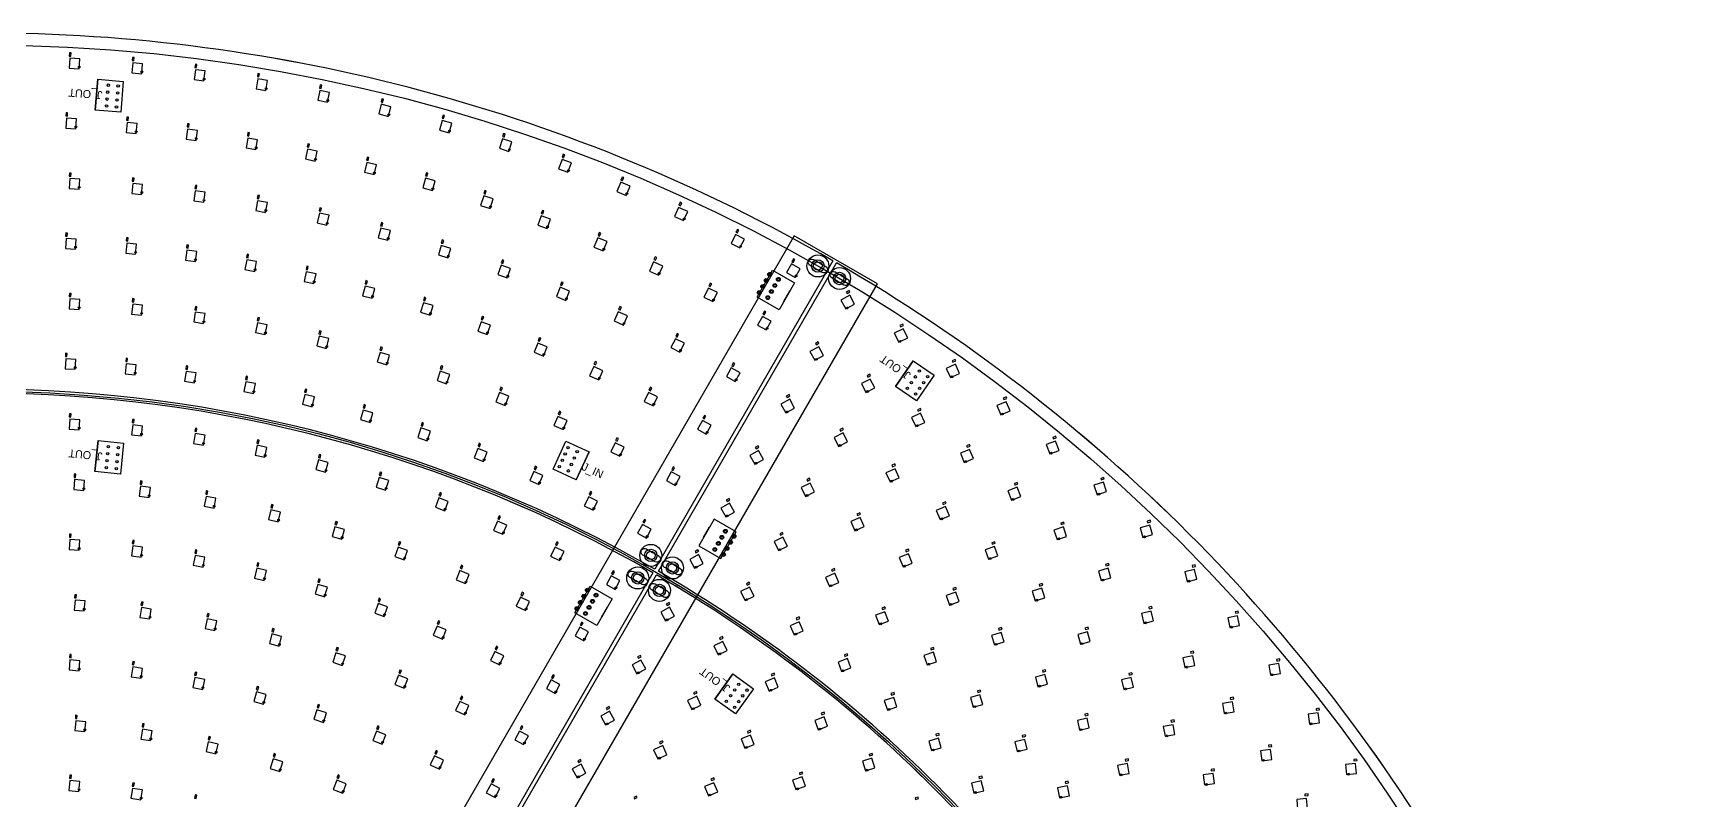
# Model space of a CAD drawing. Header units: millimetres. Extents: x -55 to 1655, y -1555 to 155.
# Drawn here: x 826 to 1648, y -230 to 154 of the extents above; entities that cross this region are included whole.
import ezdxf
from ezdxf.enums import TextEntityAlignment as Align

# ---------------------------------------------------------------- set-up
doc = ezdxf.new("R2010")
doc.units = ezdxf.units.MM
doc.header["$MEASUREMENT"] = 0
doc.layers.add('Layer 1', color=7, linetype='Continuous', lineweight=0)
for name, color, linetype in [('SUN-LABEL', 4, 'Continuous'), ('SUN-OUTLINE', 2, 'Continuous'), ('SUN-STANDOFF', 1, 'Continuous'), ('SUN-WAGO', 3, 'Continuous')]:
    doc.layers.add(name, color=color, linetype=linetype)

msp = doc.modelspace()

# ---------------------------------------------------------------- linework, layer by layer
at = {"layer": 'Layer 1', "color": 2, "lineweight": 25, "true_color": 0xf7ec13}
for p, q in [((1226.1, 39.96), (1137.1, -114.2)), ((1138.83, -115.2), (1227.83, 38.96)), ((1136.1, -115.93), (912.1, -503.91)), ((913.83, -504.91), (1137.83, -116.93))]:
    msp.add_line(p, q, dxfattribs=at)
at = {"layer": 'Layer 1', "color": 93, "lineweight": 25, "true_color": 0x6abd45}
for p, q in [((1201.52, 19.59), (1204.52, 24.79)), ((1161.36, -98.37), (1164.36, -93.18)), ((1110.39, -138.25), (1113.39, -133.05))]:
    msp.add_line(p, q, dxfattribs=at)
at = {"layer": 'Layer 1', "color": 30, "lineweight": 25, "true_color": 0xf57f20}
for points in [[(845.22, 142.26), (845.31, 143.86), (844.51, 143.9), (844.42, 142.3)], [(876.68, 139.98), (876.83, 141.57), (876.04, 141.65), (875.89, 140.05)], [(908.04, 136.52), (908.25, 138.11), (907.46, 138.21), (907.25, 136.63)], [(939.25, 131.9), (939.52, 133.47), (938.73, 133.61), (938.46, 132.03)], [(970.26, 126.11), (970.59, 127.67), (969.81, 127.84), (969.48, 126.27)], [(1001.04, 119.16), (1001.42, 120.71), (1000.65, 120.91), (1000.26, 119.35)], [(843.54, 112.31), (843.63, 113.9), (842.83, 113.95), (842.74, 112.35)], [(873.88, 110.11), (874.03, 111.7), (873.24, 111.78), (873.09, 110.18)], [(904.13, 106.78), (904.34, 108.37), (903.54, 108.47), (903.33, 106.88)], [(1031.53, 111.07), (1031.98, 112.61), (1031.21, 112.83), (1030.76, 111.29)], [(934.23, 102.32), (934.49, 103.9), (933.71, 104.03), (933.44, 102.45)], [(1061.7, 101.84), (1062.2, 103.36), (1061.44, 103.61), (1060.94, 102.09)], [(964.14, 96.74), (964.46, 98.3), (963.68, 98.47), (963.35, 96.9)], [(993.82, 90.04), (994.2, 91.6), (993.43, 91.79), (993.04, 90.24)], [(1091.51, 91.5), (1092.06, 93), (1091.31, 93.27), (1090.76, 91.77)], [(845.23, 82.17), (845.33, 83.76), (844.53, 83.81), (844.43, 82.21)], [(1023.23, 82.24), (1023.67, 83.78), (1022.9, 84), (1022.46, 82.46)], [(876.69, 79.71), (876.85, 81.3), (876.06, 81.38), (875.9, 79.79)], [(908.03, 75.99), (908.26, 77.57), (907.47, 77.68), (907.24, 76.1)], [(1052.33, 73.35), (1052.83, 74.87), (1052.07, 75.12), (1051.57, 73.6)], [(1120.9, 80.04), (1121.51, 81.52), (1120.78, 81.83), (1120.16, 80.35)], [(939.2, 71.01), (939.48, 72.58), (938.7, 72.72), (938.41, 71.15)], [(970.13, 64.77), (970.48, 66.34), (969.7, 66.51), (969.35, 64.95)], [(1149.85, 67.5), (1150.52, 68.95), (1149.79, 69.28), (1149.12, 67.83)], [(1000.79, 57.3), (1001.21, 58.85), (1000.44, 59.05), (1000.02, 57.51)], [(1081.07, 63.37), (1081.63, 64.87), (1080.88, 65.15), (1080.32, 63.65)], [(843.42, 52.22), (843.52, 53.82), (842.72, 53.87), (842.62, 52.27)], [(873.68, 49.86), (873.84, 51.45), (873.04, 51.53), (872.88, 49.94)], [(1031.13, 48.6), (1031.61, 50.13), (1030.84, 50.37), (1030.37, 48.84)], [(1109.42, 52.32), (1110.03, 53.8), (1109.29, 54.11), (1108.68, 52.63)], [(1178.31, 53.88), (1179.03, 55.3), (1178.31, 55.66), (1177.59, 54.24)], [(903.82, 46.28), (904.04, 47.87), (903.25, 47.98), (903.03, 46.4)], [(933.79, 41.5), (934.08, 43.07), (933.29, 43.22), (933, 41.64)], [(1137.34, 40.23), (1138.01, 41.68), (1137.28, 42.02), (1136.61, 40.56)], [(963.54, 35.51), (963.89, 37.07), (963.11, 37.24), (962.76, 35.68)], [(1061.09, 38.69), (1061.63, 40.19), (1060.87, 40.46), (1060.34, 38.95)], [(1206.24, 39.2), (1207.01, 40.6), (1206.31, 40.99), (1205.54, 39.59)], [(993.03, 28.32), (993.44, 29.87), (992.67, 30.08), (992.26, 28.53)], [(1090.63, 27.57), (1091.23, 29.06), (1090.48, 29.35), (1089.89, 27.87)], [(1164.79, 27.09), (1165.51, 28.52), (1164.79, 28.88), (1164.07, 27.46)], [(1233.16, 23.65), (1234.56, 24.42), (1234.17, 25.12), (1232.77, 24.35)], [(845.24, 22.06), (845.35, 23.65), (844.55, 23.71), (844.45, 22.11)], [(876.7, 19.39), (876.88, 20.98), (876.08, 21.07), (875.91, 19.48)], [(908.01, 15.36), (908.26, 16.94), (907.47, 17.07), (907.22, 15.48)], [(1022.21, 19.96), (1022.68, 21.49), (1021.92, 21.72), (1021.44, 20.2)], [(1119.69, 15.28), (1120.35, 16.74), (1119.62, 17.07), (1118.96, 15.61)], [(939.12, 9.97), (939.43, 11.54), (938.65, 11.69), (938.34, 10.12)], [(1051.02, 10.43), (1051.56, 11.93), (1050.8, 12.2), (1050.27, 10.7)], [(1191.72, 12.95), (1192.5, 14.35), (1191.8, 14.73), (1191.02, 13.33)], [(1259.92, 6.94), (1261.35, 7.67), (1260.99, 8.38), (1259.56, 7.66)], [(969.96, 3.22), (970.34, 4.78), (969.57, 4.97), (969.19, 3.41)], [(1079.43, -0.26), (1080.03, 1.23), (1079.28, 1.52), (1078.69, 0.04)], [(1148.24, 1.82), (1148.96, 3.25), (1148.24, 3.61), (1147.53, 2.18)], [(843.28, -7.88), (843.39, -6.28), (842.59, -6.23), (842.48, -7.83)], [(1000.48, -4.86), (1000.93, -3.33), (1000.16, -3.1), (999.71, -4.64)], [(1217.68, -2.05), (1219.08, -1.27), (1218.69, -0.57), (1217.29, -1.35)], [(873.44, -10.43), (873.61, -8.84), (872.82, -8.75), (872.64, -10.34)], [(903.45, -14.29), (903.69, -12.71), (902.9, -12.59), (902.66, -14.17)], [(1030.62, -14.27), (1031.13, -12.76), (1030.37, -12.5), (1029.86, -14.01)], [(1107.38, -12.08), (1108.04, -10.62), (1107.31, -10.29), (1106.65, -11.75)], [(1176.22, -12.77), (1177, -11.37), (1176.3, -10.98), (1175.52, -12.38)], [(1286.04, -10.75), (1287.49, -10.08), (1287.16, -9.35), (1285.7, -10.02)], [(933.27, -19.46), (933.58, -17.89), (932.8, -17.73), (932.48, -19.3)], [(962.83, -25.92), (963.21, -24.36), (962.44, -24.17), (962.05, -25.73)], [(1060.31, -24.98), (1060.89, -23.49), (1060.15, -23.2), (1059.57, -24.69)], [(1134.84, -25.02), (1135.55, -23.58), (1134.84, -23.23), (1134.12, -24.66)], [(1243.49, -18.15), (1244.91, -17.43), (1244.55, -16.72), (1243.13, -17.44)], [(992.09, -33.66), (992.53, -32.13), (991.77, -31.9), (991.32, -33.44)], [(1203.16, -28.32), (1204.56, -27.55), (1204.18, -26.85), (1202.77, -27.62)], [(1311.47, -29.4), (1312.95, -28.79), (1312.64, -28.05), (1311.17, -28.67)], [(845.26, -38.07), (845.37, -36.48), (844.58, -36.42), (844.46, -38.02)], [(876.71, -40.98), (876.9, -39.39), (876.11, -39.29), (875.92, -40.88)], [(1020.97, -42.68), (1021.49, -41.16), (1020.73, -40.91), (1020.22, -42.42)], [(1089.52, -36.98), (1090.16, -35.52), (1089.43, -35.2), (1088.78, -36.66)], [(1161.75, -39.05), (1162.52, -37.65), (1161.82, -37.26), (1161.05, -38.66)], [(1268.68, -35.21), (1270.13, -34.55), (1269.8, -33.82), (1268.34, -34.49)], [(907.99, -45.38), (908.25, -43.8), (907.46, -43.67), (907.2, -45.24)], [(1118.17, -50.24), (1118.87, -48.81), (1118.16, -48.46), (1117.45, -49.89)], [(1229.88, -45.1), (1231.32, -44.39), (1230.96, -43.67), (1229.53, -44.39)], [(1336.19, -49), (1337.69, -48.44), (1337.42, -47.69), (1335.92, -48.25)], [(939.02, -51.26), (939.36, -49.69), (938.58, -49.52), (938.24, -51.09)], [(969.74, -58.61), (970.15, -57.06), (969.38, -56.86), (968.96, -58.4)], [(1049.44, -52.94), (1050.02, -51.45), (1049.28, -51.16), (1048.7, -52.65)], [(1187.64, -54), (1189.04, -53.22), (1188.66, -52.52), (1187.25, -53.29)], [(1293.21, -53.21), (1294.69, -52.59), (1294.38, -51.85), (1292.9, -52.47)], [(1000.07, -67.41), (1000.56, -65.89), (999.79, -65.65), (999.31, -67.17)], [(1077.43, -64.44), (1078.08, -62.98), (1077.35, -62.66), (1076.7, -64.12)], [(1146.21, -64.74), (1146.98, -63.34), (1146.28, -62.96), (1145.51, -64.36)], [(1255.91, -62.94), (1257.37, -62.29), (1257.04, -61.56), (1255.58, -62.21)], [(847.63, -68.32), (847.76, -66.73), (846.96, -66.66), (846.83, -68.26)], [(880.63, -71.68), (880.84, -70.09), (880.05, -69.99), (879.84, -71.58)], [(1213.34, -70.13), (1214.77, -69.41), (1214.42, -68.7), (1212.98, -69.41)], [(1317.05, -72.1), (1318.55, -71.54), (1318.28, -70.79), (1316.78, -71.35)], [(1360.17, -69.51), (1361.69, -69.01), (1361.44, -68.25), (1359.92, -68.75)], [(913.41, -76.76), (913.7, -75.19), (912.92, -75.05), (912.63, -76.62)], [(945.88, -83.56), (946.26, -82), (945.48, -81.81), (945.1, -83.37)], [(1029.95, -77.65), (1030.51, -76.15), (1029.76, -75.87), (1029.2, -77.37)], [(1104.9, -77.15), (1105.6, -75.72), (1104.89, -75.36), (1104.18, -76.8)], [(1173.16, -80.29), (1174.56, -79.52), (1174.18, -78.82), (1172.78, -79.59)], [(1281.2, -81.82), (1282.68, -81.22), (1282.38, -80.48), (1280.9, -81.08)], [(977.95, -92.04), (978.41, -90.5), (977.64, -90.28), (977.18, -91.81)], [(1059.31, -89.3), (1059.94, -87.83), (1059.2, -87.51), (1058.57, -88.99)], [(1131.78, -91.04), (1132.55, -89.64), (1131.85, -89.26), (1131.08, -90.66)], [(1238.37, -87.29), (1239.83, -86.63), (1239.51, -85.9), (1238.05, -86.56)], [(1383.35, -90.89), (1384.89, -90.45), (1384.67, -89.68), (1383.13, -90.12)], [(845.28, -98.23), (845.4, -96.63), (844.61, -96.57), (844.48, -98.17)], [(1199.84, -97.16), (1201.28, -96.46), (1200.92, -95.74), (1199.49, -96.45)], [(1340.18, -91.87), (1341.7, -91.37), (1341.45, -90.61), (1339.93, -91.11)], [(876.72, -101.42), (876.93, -99.84), (876.13, -99.73), (875.92, -101.32)], [(907.95, -106.26), (908.24, -104.69), (907.45, -104.54), (907.16, -106.12)], [(1009.53, -102.19), (1010.07, -100.68), (1009.31, -100.41), (1008.78, -101.92)], [(1088.08, -102.33), (1088.78, -100.89), (1088.06, -100.54), (1087.36, -101.98)], [(1157.6, -105.94), (1159, -105.17), (1158.61, -104.47), (1157.21, -105.24)], [(1262.7, -105.44), (1264.18, -104.84), (1263.88, -104.1), (1262.4, -104.69)], [(1305.7, -101.7), (1307.21, -101.16), (1306.94, -100.41), (1305.44, -100.95)], [(938.88, -112.73), (939.25, -111.17), (938.47, -110.98), (938.1, -112.54)], [(1040.54, -113.97), (1041.15, -112.5), (1040.41, -112.19), (1039.8, -113.67)], [(1116.19, -116.72), (1116.96, -115.31), (1116.26, -114.93), (1115.49, -116.33)], [(1225.76, -115.18), (1227.23, -114.53), (1226.9, -113.8), (1225.44, -114.45)], [(1362.54, -112.5), (1364.08, -112.06), (1363.86, -111.29), (1362.32, -111.73)], [(1405.73, -113.13), (1407.28, -112.75), (1407.09, -111.97), (1405.53, -112.36)], [(969.43, -120.8), (969.88, -119.27), (969.12, -119.04), (968.66, -120.58)], [(1183.17, -122.11), (1184.61, -121.4), (1184.26, -120.68), (1182.82, -121.39)], [(1329.39, -122.55), (1330.92, -122.07), (1330.68, -121.31), (1329.15, -121.78)], [(847.91, -128.53), (848.05, -126.94), (847.26, -126.87), (847.12, -128.46)], [(881.07, -132.29), (881.3, -130.7), (880.51, -130.59), (880.28, -132.17)], [(999.52, -130.47), (1000.05, -128.96), (999.3, -128.69), (998.76, -130.2)], [(1070.89, -127.37), (1071.57, -125.92), (1070.85, -125.58), (1070.16, -127.02)], [(1143.16, -132.27), (1144.56, -131.5), (1144.18, -130.8), (1142.78, -131.57)], [(1286.27, -124.55), (1287.77, -124.01), (1287.5, -123.26), (1286, -123.8)], [(913.95, -137.96), (914.27, -136.4), (913.49, -136.24), (913.17, -137.8)], [(1208.02, -139.37), (1209.49, -138.73), (1209.17, -138), (1207.7, -138.64)], [(1250.87, -134.31), (1252.36, -133.73), (1252.07, -132.98), (1250.58, -133.56)], [(1384.12, -133.95), (1385.67, -133.56), (1385.48, -132.78), (1383.93, -133.17)], [(1427.25, -136.19), (1428.82, -135.87), (1428.65, -135.08), (1427.09, -135.41)], [(946.44, -145.54), (946.86, -144), (946.08, -143.79), (945.67, -145.34)], [(1029.06, -141.69), (1029.67, -140.21), (1028.93, -139.91), (1028.32, -141.38)], [(1100.49, -142.33), (1101.25, -140.93), (1100.55, -140.54), (1099.79, -141.95)], [(1169.79, -149.24), (1171.23, -148.54), (1170.88, -147.82), (1169.44, -148.52)], [(1309.05, -144.6), (1310.58, -144.12), (1310.34, -143.36), (1308.81, -143.83)], [(1352.22, -144.33), (1353.76, -143.92), (1353.56, -143.15), (1352.01, -143.56)], [(978.44, -155), (978.94, -153.48), (978.19, -153.23), (977.68, -154.75)], [(1057.97, -154.45), (1058.66, -153), (1057.94, -152.66), (1057.25, -154.1)], [(1275.12, -154.52), (1276.64, -154), (1276.38, -153.24), (1274.87, -153.76)], [(1404.88, -156.18), (1406.45, -155.86), (1406.28, -155.07), (1404.72, -155.4)], [(845.3, -158.42), (845.44, -156.82), (844.64, -156.75), (844.5, -158.35)], [(876.72, -161.97), (876.95, -160.39), (876.16, -160.27), (875.93, -161.85)], [(1128.84, -158.67), (1130.24, -157.9), (1129.86, -157.2), (1128.45, -157.96)], [(1232.09, -157.71), (1233.59, -157.13), (1233.3, -156.38), (1231.8, -156.96)], [(1447.9, -160.04), (1449.48, -159.77), (1449.34, -158.99), (1447.76, -159.25)], [(907.88, -167.34), (908.21, -165.78), (907.42, -165.62), (907.1, -167.18)], [(1009.84, -166.3), (1010.43, -164.81), (1009.68, -164.52), (1009.09, -166)], [(1086.18, -168.7), (1086.94, -167.29), (1086.24, -166.91), (1085.47, -168.31)], [(1195.59, -167.46), (1197.06, -166.83), (1196.74, -166.1), (1195.27, -166.73)], [(1331, -165.55), (1332.55, -165.13), (1332.34, -164.36), (1330.8, -164.78)], [(1374.15, -167.02), (1375.71, -166.67), (1375.53, -165.89), (1373.97, -166.24)], [(938.68, -174.52), (939.09, -172.97), (938.32, -172.77), (937.91, -174.31)], [(1040.52, -179.4), (1041.2, -177.95), (1040.47, -177.62), (1039.8, -179.07)], [(1156.72, -176.62), (1158.17, -175.93), (1157.82, -175.21), (1156.38, -175.9)], [(1255.34, -177.07), (1256.86, -176.56), (1256.6, -175.8), (1255.09, -176.31)], [(1298.47, -175.76), (1300.01, -175.31), (1299.78, -174.55), (1298.25, -174.99)], [(1424.8, -179.18), (1426.37, -178.91), (1426.24, -178.13), (1424.66, -178.39)], [(848.27, -188.8), (848.42, -187.21), (847.63, -187.13), (847.47, -188.72)], [(969, -183.48), (969.51, -181.96), (968.75, -181.7), (968.25, -183.22)], [(1113.16, -184.25), (1114.57, -183.48), (1114.19, -182.78), (1112.78, -183.54)], [(1220.48, -186.89), (1221.98, -186.33), (1221.7, -185.58), (1220.2, -186.14)], [(1352.1, -187.36), (1353.66, -187.01), (1353.48, -186.23), (1351.92, -186.58)], [(1467.64, -184.65), (1469.23, -184.44), (1469.12, -183.65), (1467.54, -183.85)], [(881.6, -193.05), (881.87, -191.48), (881.08, -191.35), (880.82, -192.92)], [(998.76, -194.18), (999.35, -192.69), (998.61, -192.4), (998.02, -193.88)], [(1070.39, -194.27), (1071.15, -192.86), (1070.45, -192.48), (1069.69, -193.89)], [(1183.63, -196.01), (1185.11, -195.4), (1184.8, -194.66), (1183.33, -195.27)], [(1277.73, -197.43), (1279.26, -196.98), (1279.04, -196.22), (1277.5, -196.66)], [(1320.87, -198.01), (1322.42, -197.62), (1322.23, -196.85), (1320.68, -197.23)], [(1395.15, -190.57), (1396.72, -190.29), (1396.58, -189.5), (1395, -189.79)], [(914.59, -199.48), (914.96, -197.92), (914.18, -197.74), (913.82, -199.3)], [(1027.84, -206.59), (1028.52, -205.14), (1027.79, -204.8), (1027.12, -206.25)], [(1139.73, -201.34), (1141.18, -200.66), (1140.83, -199.93), (1139.39, -200.62)], [(1443.84, -202.91), (1445.43, -202.7), (1445.32, -201.91), (1443.73, -202.12)], [(947.09, -208.05), (947.56, -206.52), (946.79, -206.29), (946.33, -207.82)], [(1098.91, -210.69), (1100.32, -209.93), (1099.94, -209.23), (1098.53, -209.99)], [(1244.43, -207.48), (1245.95, -206.99), (1245.71, -206.23), (1244.18, -206.72)], [(1372.3, -210.01), (1373.87, -209.72), (1373.73, -208.94), (1372.15, -209.23)], [(1486.45, -209.97), (1488.04, -209.82), (1487.97, -209.03), (1486.37, -209.18)], [(845.33, -218.66), (845.48, -217.06), (844.69, -216.99), (844.53, -218.58)], [(876.72, -222.65), (876.98, -221.07), (876.19, -220.94), (875.93, -222.52)], [(978.96, -218.72), (979.52, -217.23), (978.78, -216.95), (978.21, -218.44)], [(1056.15, -220.68), (1056.91, -219.27), (1056.21, -218.89), (1055.45, -220.3)], [(1165.37, -219.81), (1166.85, -219.2), (1166.54, -218.46), (1165.06, -219.07)], [(1209.49, -216.78), (1211, -216.25), (1210.73, -215.49), (1209.22, -216.03)], [(1299.2, -218.75), (1300.75, -218.37), (1300.56, -217.59), (1299.01, -217.97)], [(1342.28, -221.2), (1343.84, -220.89), (1343.69, -220.11), (1342.12, -220.42)], [(1415.18, -214.95), (1416.77, -214.73), (1416.66, -213.94), (1415.07, -214.16)], [(907.78, -228.7), (908.15, -227.14), (907.37, -226.96), (907, -228.51)], [(1126.86, -228.9), (1128.31, -228.23), (1127.98, -227.5), (1126.53, -228.18)], [(1267.36, -229.19), (1268.91, -228.77), (1268.7, -228), (1267.16, -228.41)], [(1461.98, -227.33), (1463.57, -227.18), (1463.5, -226.39), (1461.91, -226.54)]]:
    msp.add_lwpolyline(points, close=True, dxfattribs=at)
at = {"layer": 'Layer 1', "color": 18, "lineweight": 25, "true_color": 0x000000}
for points in [[(844.43, 136.19), (849.42, 135.91), (849.7, 140.91), (844.71, 141.19)], [(875.67, 133.95), (880.65, 133.48), (881.11, 138.46), (876.13, 138.93)], [(906.8, 130.53), (911.76, 129.88), (912.41, 134.84), (907.45, 135.49)], [(937.79, 125.96), (942.72, 125.12), (943.55, 130.05), (938.62, 130.89)], [(968.58, 120.23), (973.47, 119.21), (974.49, 124.1), (969.6, 125.12)], [(999.13, 113.35), (1003.99, 112.14), (1005.19, 117), (1000.34, 118.2)], [(842.75, 106.24), (847.74, 105.96), (848.02, 110.95), (843.03, 111.23)], [(872.87, 104.08), (877.84, 103.61), (878.31, 108.59), (873.33, 109.06)], [(1029.41, 105.33), (1034.22, 103.95), (1035.6, 108.75), (1030.8, 110.14)], [(902.89, 100.79), (907.84, 100.14), (908.5, 105.09), (903.54, 105.75)], [(932.76, 96.38), (937.69, 95.54), (938.53, 100.47), (933.6, 101.31)], [(1059.37, 96.19), (1064.12, 94.63), (1065.68, 99.38), (1060.93, 100.94)], [(962.45, 90.86), (967.35, 89.84), (968.37, 94.73), (963.47, 95.75)], [(1088.96, 85.93), (1093.65, 84.19), (1095.39, 88.88), (1090.7, 90.62)], [(991.91, 84.23), (996.77, 83.03), (997.97, 87.88), (993.12, 89.08)], [(844.41, 76.1), (849.4, 75.8), (849.71, 80.79), (844.72, 81.1)], [(875.63, 73.68), (880.61, 73.18), (881.11, 78.16), (876.14, 78.66)], [(906.73, 70.01), (911.68, 69.31), (912.38, 74.26), (907.43, 74.96)], [(1021.11, 76.5), (1025.91, 75.12), (1027.3, 79.93), (1022.49, 81.31)], [(1118.15, 74.58), (1122.77, 72.66), (1124.68, 77.28), (1120.07, 79.2)], [(937.65, 65.09), (942.57, 64.19), (943.47, 69.1), (938.55, 70.01)], [(1049.99, 67.69), (1054.74, 66.13), (1056.3, 70.88), (1051.55, 72.44)], [(1146.9, 62.14), (1151.44, 60.05), (1153.53, 64.6), (1148.98, 66.68)], [(968.35, 58.92), (973.23, 57.82), (974.33, 62.7), (969.45, 63.8)], [(1078.53, 57.81), (1083.21, 56.07), (1084.95, 60.76), (1080.27, 62.49)], [(842.6, 46.16), (847.59, 45.86), (847.89, 50.85), (842.9, 51.15)], [(998.78, 51.53), (1003.61, 50.23), (1004.91, 55.06), (1000.08, 56.36)], [(1106.67, 46.86), (1111.29, 44.95), (1113.2, 49.57), (1108.58, 51.48)], [(1175.16, 48.63), (1179.62, 46.38), (1181.87, 50.84), (1177.41, 53.1)], [(872.62, 43.84), (877.59, 43.33), (878.09, 48.31), (873.12, 48.81)], [(902.51, 40.31), (907.47, 39.61), (908.17, 44.56), (903.22, 45.26)], [(1028.89, 42.91), (1033.66, 41.42), (1035.15, 46.2), (1030.37, 47.68)], [(932.25, 35.58), (937.16, 34.68), (938.07, 39.6), (933.15, 40.5)], [(961.76, 29.66), (966.64, 28.56), (967.74, 33.43), (962.86, 34.53)], [(1058.62, 33.09), (1063.33, 31.41), (1065.01, 36.12), (1060.3, 37.8)], [(1134.39, 34.87), (1138.93, 32.79), (1141.02, 37.33), (1136.47, 39.42)], [(1202.89, 34.08), (1207.27, 31.66), (1209.69, 36.04), (1205.31, 38.46)], [(991.02, 22.55), (995.85, 21.25), (997.14, 26.08), (992.31, 27.38)], [(1087.93, 22.08), (1092.57, 20.21), (1094.44, 24.85), (1089.8, 26.72)], [(1161.64, 21.85), (1166.1, 19.6), (1168.35, 24.06), (1163.89, 26.32)], [(844.4, 16), (849.39, 15.67), (849.71, 20.66), (844.72, 20.99)], [(875.59, 13.38), (880.56, 12.84), (881.11, 17.81), (876.14, 18.35)], [(1019.96, 14.27), (1024.73, 12.78), (1026.22, 17.56), (1021.45, 19.04)], [(1230.1, 20.33), (1232.51, 15.96), (1236.89, 18.37), (1234.47, 22.75)], [(906.64, 9.4), (911.58, 8.64), (912.34, 13.58), (907.4, 14.34)], [(937.49, 4.07), (942.39, 3.1), (943.37, 8), (938.47, 8.98)], [(1048.55, 4.83), (1053.26, 3.15), (1054.94, 7.86), (1050.23, 9.54)], [(1116.78, 9.9), (1121.34, 7.85), (1123.39, 12.41), (1118.83, 14.46)], [(1188.38, 7.82), (1192.76, 5.41), (1195.17, 9.78), (1190.8, 12.2)], [(968.08, -2.6), (972.93, -3.78), (974.12, 1.07), (969.26, 2.26)], [(1145.11, -3.43), (1149.59, -5.67), (1151.82, -1.19), (1147.35, 1.04)], [(1256.73, 3.74), (1258.99, -0.72), (1263.45, 1.53), (1261.2, 6)], [(998.34, -10.59), (1003.14, -11.99), (1004.54, -7.19), (999.74, -5.79)], [(1076.73, -5.75), (1081.37, -7.62), (1083.24, -2.98), (1078.6, -1.11)], [(1214.61, -5.36), (1217.03, -9.74), (1221.41, -7.32), (1218.99, -2.95)], [(842.43, -13.94), (847.42, -14.26), (847.75, -9.27), (842.76, -8.95)], [(872.33, -16.44), (877.3, -16.99), (877.84, -12.02), (872.87, -11.47)], [(902.08, -20.25), (907.02, -21.01), (907.78, -16.07), (902.84, -15.31)], [(1028.23, -19.9), (1032.96, -21.51), (1034.57, -16.77), (1029.84, -15.17)], [(1104.47, -17.46), (1109.03, -19.51), (1111.08, -14.95), (1106.52, -12.9)], [(1172.89, -17.9), (1177.27, -20.31), (1179.68, -15.93), (1175.3, -13.52)], [(1282.73, -13.83), (1284.82, -18.37), (1289.36, -16.29), (1287.28, -11.74)], [(931.64, -25.35), (936.54, -26.33), (937.52, -21.42), (932.61, -20.45)], [(1240.3, -21.35), (1242.55, -25.82), (1247.02, -23.56), (1244.76, -19.1)], [(960.95, -31.74), (965.8, -32.92), (966.99, -28.07), (962.13, -26.88)], [(1057.68, -30.51), (1062.34, -32.32), (1064.16, -27.66), (1059.5, -25.85)], [(1131.71, -30.27), (1136.18, -32.51), (1138.42, -28.03), (1133.94, -25.8)], [(1200.09, -31.64), (1202.5, -36.01), (1206.88, -33.6), (1204.47, -29.22)], [(1308.06, -32.36), (1309.97, -36.98), (1314.59, -35.06), (1312.68, -30.44)], [(844.38, -44.13), (849.36, -44.48), (849.72, -39.49), (844.73, -39.14)], [(989.95, -39.39), (994.75, -40.79), (996.15, -35.99), (991.35, -34.59)], [(1086.65, -42.39), (1091.22, -44.4), (1093.24, -39.82), (1088.66, -37.81)], [(1158.41, -44.17), (1162.79, -46.59), (1165.2, -42.21), (1160.83, -39.79)], [(1265.37, -38.29), (1267.46, -42.84), (1272, -40.75), (1269.92, -36.21)], [(875.54, -46.98), (880.5, -47.57), (881.1, -42.61), (876.13, -42.02)], [(906.53, -51.32), (911.46, -52.15), (912.29, -47.22), (907.36, -46.39)], [(1018.59, -48.31), (1023.32, -49.92), (1024.93, -45.18), (1020.19, -43.58)], [(1226.68, -48.29), (1228.92, -52.76), (1233.39, -50.53), (1231.16, -46.05)], [(937.28, -57.12), (942.17, -58.19), (943.23, -53.3), (938.35, -52.24)], [(1046.81, -58.47), (1051.47, -60.28), (1053.28, -55.62), (1048.62, -53.81)], [(1115.06, -55.52), (1119.55, -57.73), (1121.76, -53.24), (1117.28, -51.03)], [(1184.57, -57.31), (1186.98, -61.69), (1191.36, -59.28), (1188.95, -54.9)], [(1289.79, -56.16), (1291.71, -60.78), (1296.33, -58.86), (1294.41, -54.25)], [(1332.67, -51.82), (1334.41, -56.51), (1339.1, -54.77), (1337.36, -50.08)], [(967.72, -64.38), (972.55, -65.68), (973.85, -60.85), (969.02, -59.56)], [(1074.56, -69.84), (1079.14, -71.86), (1081.15, -67.28), (1076.58, -65.27)], [(1142.88, -69.87), (1147.27, -72.28), (1149.67, -67.9), (1145.29, -65.49)], [(1252.59, -66), (1254.64, -70.56), (1259.2, -68.51), (1257.15, -63.95)], [(846.71, -74.37), (851.69, -74.76), (852.08, -69.77), (847.1, -69.38)], [(879.39, -77.67), (884.35, -78.32), (885, -73.37), (880.04, -72.71)], [(997.78, -73.09), (1002.55, -74.61), (1004.07, -69.85), (999.31, -68.32)], [(1210.14, -73.32), (1212.38, -77.79), (1216.85, -75.56), (1214.62, -71.08)], [(1313.53, -74.92), (1315.27, -79.61), (1319.96, -77.87), (1318.22, -73.19)], [(1356.54, -72.2), (1358.1, -76.94), (1362.85, -75.38), (1361.29, -70.63)], [(911.86, -82.68), (916.78, -83.59), (917.69, -78.68), (912.77, -77.76)], [(1027.39, -83.21), (1032.08, -84.96), (1033.83, -80.27), (1029.14, -78.53)], [(1101.8, -82.42), (1106.28, -84.63), (1108.49, -80.15), (1104.01, -77.94)], [(1170.09, -83.6), (1172.49, -87.99), (1176.88, -85.58), (1174.47, -81.2)], [(944.02, -89.38), (948.88, -90.55), (950.05, -85.69), (945.19, -84.52)], [(1056.49, -94.73), (1061.09, -96.7), (1063.06, -92.1), (1058.46, -90.13)], [(1235.05, -90.34), (1237.1, -94.9), (1241.66, -92.85), (1239.61, -88.29)], [(1277.75, -84.74), (1279.62, -89.38), (1284.26, -87.51), (1282.39, -82.87)], [(975.79, -97.76), (980.58, -99.18), (982, -94.38), (977.21, -92.96)], [(1128.45, -96.18), (1132.84, -98.58), (1135.24, -94.2), (1130.86, -91.79)], [(1196.63, -100.33), (1198.84, -104.82), (1203.32, -102.61), (1201.11, -98.12)], [(1336.55, -94.56), (1338.11, -99.31), (1342.86, -97.75), (1341.3, -93)], [(1379.63, -93.45), (1381.01, -98.25), (1385.82, -96.87), (1384.43, -92.06)], [(844.35, -104.27), (849.34, -104.67), (849.73, -99.68), (844.74, -99.29)], [(875.48, -107.41), (880.43, -108.07), (881.09, -103.11), (876.13, -102.46)], [(1007.07, -107.79), (1011.78, -109.46), (1013.45, -104.74), (1008.74, -103.07)], [(1085.01, -107.62), (1089.5, -109.81), (1091.69, -105.31), (1087.19, -103.12)], [(1259.25, -108.35), (1261.12, -112.99), (1265.76, -111.13), (1263.89, -106.49)], [(1302.14, -104.48), (1303.82, -109.19), (1308.53, -107.51), (1306.85, -102.8)], [(906.39, -112.18), (911.31, -113.09), (912.22, -108.17), (907.3, -107.26)], [(937.02, -118.55), (941.88, -119.72), (943.05, -114.86), (938.18, -113.69)], [(1037.79, -119.44), (1042.41, -121.35), (1044.32, -116.73), (1039.7, -114.82)], [(1154.52, -109.25), (1156.93, -113.63), (1161.31, -111.23), (1158.91, -106.84)], [(1358.82, -115.05), (1360.2, -119.86), (1365.01, -118.47), (1363.62, -113.67)], [(1401.91, -115.54), (1403.11, -120.4), (1407.97, -119.19), (1406.76, -114.34)], [(967.27, -126.52), (972.06, -127.94), (973.48, -123.15), (968.69, -121.73)], [(1112.88, -121.86), (1117.26, -124.25), (1119.66, -119.86), (1115.27, -117.47)], [(1179.96, -125.28), (1182.17, -129.76), (1186.66, -127.55), (1184.44, -123.07)], [(1222.41, -118.21), (1224.43, -122.78), (1229, -120.77), (1226.99, -116.19)], [(846.93, -134.57), (851.92, -135.01), (852.35, -130.02), (847.37, -129.59)], [(997.06, -136.07), (1001.77, -137.73), (1003.44, -133.02), (998.73, -131.35)], [(1067.85, -132.68), (1072.37, -134.83), (1074.52, -130.32), (1070.01, -128.17)], [(1282.71, -127.33), (1284.39, -132.04), (1289.1, -130.36), (1287.42, -125.65)], [(1325.72, -125.18), (1327.21, -129.95), (1331.98, -128.47), (1330.49, -123.69)], [(879.74, -138.26), (884.69, -138.98), (885.41, -134.04), (880.46, -133.31)], [(912.27, -143.85), (917.17, -144.86), (918.18, -139.96), (913.29, -138.95)], [(1140.08, -135.57), (1142.48, -139.96), (1146.87, -137.56), (1144.47, -133.17)], [(1247.39, -137.19), (1249.21, -141.85), (1253.87, -140.04), (1252.05, -135.38)], [(1380.3, -136.36), (1381.51, -141.21), (1386.36, -140.01), (1385.16, -135.15)], [(1423.35, -138.46), (1424.37, -143.36), (1429.26, -142.33), (1428.24, -137.44)], [(944.43, -151.32), (949.26, -152.61), (950.55, -147.78), (945.72, -146.49)], [(1026.31, -147.15), (1030.93, -149.07), (1032.84, -144.45), (1028.22, -142.53)], [(1097.18, -147.48), (1101.58, -149.86), (1103.96, -145.47), (1099.57, -143.08)], [(1204.67, -142.4), (1206.69, -146.98), (1211.26, -144.96), (1209.25, -140.39)], [(1305.38, -147.23), (1306.87, -152), (1311.64, -150.52), (1310.15, -145.74)], [(1348.45, -146.82), (1349.74, -151.65), (1354.57, -150.35), (1353.28, -145.52)], [(976.1, -160.65), (980.84, -162.22), (982.41, -157.47), (977.67, -155.9)], [(1054.94, -159.76), (1059.45, -161.91), (1061.6, -157.4), (1057.09, -155.24)], [(1166.56, -152.39), (1168.74, -156.89), (1173.24, -154.71), (1171.06, -150.21)], [(1271.52, -157.24), (1273.13, -161.97), (1277.86, -160.37), (1276.26, -155.63)], [(844.32, -164.46), (849.3, -164.89), (849.74, -159.91), (844.76, -159.47)], [(875.39, -167.94), (880.34, -168.67), (881.06, -163.72), (876.12, -162.99)], [(1125.75, -161.96), (1128.13, -166.35), (1132.53, -163.97), (1130.14, -159.57)], [(1228.62, -160.58), (1230.43, -165.24), (1235.09, -163.43), (1233.28, -158.77)], [(1400.98, -158.45), (1402, -163.35), (1406.89, -162.32), (1405.87, -157.43)], [(1443.91, -162.16), (1444.75, -167.09), (1449.68, -166.25), (1448.84, -161.32)], [(906.21, -173.23), (911.1, -174.24), (912.12, -169.34), (907.22, -168.33)], [(1007.17, -171.8), (1011.81, -173.65), (1013.66, -169), (1009.01, -167.15)], [(1082.87, -173.84), (1087.26, -176.23), (1089.65, -171.83), (1085.26, -169.45)], [(1192.21, -170.46), (1194.17, -175.05), (1198.77, -173.09), (1196.8, -168.49)], [(1327.23, -168.03), (1328.53, -172.86), (1333.36, -171.57), (1332.06, -166.74)], [(1370.28, -169.35), (1371.38, -174.23), (1376.26, -173.13), (1375.16, -168.25)], [(936.66, -180.3), (941.49, -181.59), (942.79, -176.76), (937.96, -175.47)], [(1037.53, -184.74), (1042.07, -186.86), (1044.18, -182.32), (1039.65, -180.21)], [(1153.47, -179.75), (1155.62, -184.26), (1160.13, -182.11), (1157.98, -177.6)], [(1251.74, -179.8), (1253.35, -184.53), (1258.08, -182.92), (1256.48, -178.19)], [(1294.75, -178.33), (1296.15, -183.13), (1300.95, -181.73), (1299.55, -176.93)], [(1420.81, -181.3), (1421.65, -186.23), (1426.58, -185.39), (1425.74, -180.46)], [(966.66, -189.12), (971.41, -190.7), (972.98, -185.95), (968.23, -184.38)], [(1110.07, -187.54), (1112.46, -191.93), (1116.85, -189.55), (1114.47, -185.15)], [(1216.96, -189.72), (1218.71, -194.41), (1223.4, -192.66), (1221.65, -187.97)], [(1348.23, -189.69), (1349.33, -194.57), (1354.21, -193.47), (1353.11, -188.59)], [(1463.58, -186.62), (1464.23, -191.57), (1469.19, -190.92), (1468.53, -185.96)], [(847.22, -194.83), (852.2, -195.32), (852.69, -190.34), (847.71, -189.85)], [(880.17, -199), (885.1, -199.81), (885.91, -194.88), (880.98, -194.07)], [(996.09, -199.68), (1000.74, -201.53), (1002.58, -196.88), (997.94, -195.03)], [(1067.1, -199.43), (1071.5, -201.8), (1073.87, -197.4), (1069.47, -195.03)], [(1180.22, -198.96), (1182.13, -203.58), (1186.75, -201.67), (1184.84, -197.05)], [(1391.19, -192.75), (1392.09, -197.66), (1397.01, -196.76), (1396.11, -191.84)], [(912.77, -205.32), (917.64, -206.45), (918.78, -201.58), (913.91, -200.45)], [(1136.48, -204.47), (1138.63, -208.99), (1143.14, -206.83), (1140.99, -202.32)], [(1274.01, -200), (1275.41, -204.8), (1280.21, -203.4), (1278.81, -198.6)], [(1317.04, -200.4), (1318.23, -205.26), (1323.09, -204.07), (1321.9, -199.22)], [(1439.78, -204.88), (1440.43, -209.84), (1445.39, -209.18), (1444.73, -204.23)], [(944.89, -213.76), (949.68, -215.21), (951.13, -210.42), (946.34, -208.97)], [(1024.86, -211.93), (1029.39, -214.04), (1031.5, -209.51), (1026.97, -207.4)], [(1095.81, -213.98), (1098.19, -218.38), (1102.59, -216.01), (1100.21, -211.6)], [(1240.78, -210.14), (1242.3, -214.9), (1247.06, -213.38), (1245.54, -208.62)], [(1368.34, -212.18), (1369.24, -217.1), (1374.16, -216.2), (1373.26, -211.28)], [(1482.31, -211.79), (1482.78, -216.77), (1487.76, -216.3), (1487.29, -211.32)], [(844.28, -224.68), (849.26, -225.17), (849.75, -220.2), (844.77, -219.71)], [(976.39, -224.28), (981.07, -226.04), (982.83, -221.36), (978.15, -219.6)], [(1052.86, -225.83), (1057.26, -228.21), (1059.64, -223.81), (1055.23, -221.43)], [(1161.95, -222.76), (1163.87, -227.38), (1168.49, -225.47), (1166.57, -220.85)], [(1205.93, -219.55), (1207.59, -224.26), (1212.31, -222.59), (1210.64, -217.88)], [(1295.37, -221.15), (1296.56, -226.01), (1301.42, -224.82), (1300.23, -219.96)], [(1411.14, -216.96), (1411.84, -221.91), (1416.79, -221.21), (1416.09, -216.26)], [(875.28, -228.6), (880.21, -229.41), (881.03, -224.48), (876.09, -223.67)], [(1338.35, -223.43), (1339.32, -228.34), (1344.23, -227.36), (1343.25, -222.46)], [(1457.85, -229.15), (1458.31, -234.13), (1463.29, -233.66), (1462.82, -228.68)]]:
    msp.add_lwpolyline(points, close=True, dxfattribs=at)
at = {"layer": 'Layer 1', "color": 175, "lineweight": 25, "true_color": 0x3953a4}
msp.add_lwpolyline([(928.07, -526.23), (1248.34, 28.49), (1206.78, 52.48), (886.51, -502.24)], dxfattribs=at)
at = {"layer": 'Layer 1', "color": 93, "lineweight": 25, "true_color": 0x6abd45}
for points in [[(1188.15, 21.83), (1195.9, 35.25), (1206.9, 28.9), (1199.15, 15.48)], [(1169.98, -108.84), (1177.73, -95.41), (1166.73, -89.06), (1158.98, -102.49)], [(1097.02, -136.01), (1104.77, -122.59), (1115.77, -128.94), (1108.02, -142.36)]]:
    msp.add_lwpolyline(points, close=True, dxfattribs=at)
at = {"layer": 'Layer 1', "color": 2, "lineweight": 25, "true_color": 0xf7ec13}
for radius in [848, 675]:
    msp.add_circle((799.96, -700.13), radius, dxfattribs=at)
at = {"layer": 'Layer 1', "color": 18, "lineweight": 25, "true_color": 0x000000}
for centre in [(849.42, 136.82), (880.68, 134.38), (911.83, 130.78), (942.82, 126.02), (973.61, 120.1), (847.74, 106.86), (1004.16, 113.03), (877.88, 104.51), (907.91, 101.04), (1034.42, 104.83), (937.79, 96.44), (967.48, 90.73), (1064.35, 95.5), (996.93, 83.91), (1093.92, 85.06), (849.41, 76.7), (880.65, 74.08), (1026.11, 76), (1123.07, 73.51), (911.76, 70.21), (1054.97, 67), (942.68, 65.08), (973.38, 58.71), (1151.77, 60.89), (1003.8, 51.11), (1083.48, 56.93), (847.6, 46.76), (877.63, 44.23), (1033.88, 42.3), (1111.59, 45.8), (1179.98, 47.21), (907.54, 40.5), (937.28, 35.57), (1139.26, 33.62), (1207.66, 32.47), (966.79, 29.45), (1063.58, 32.28), (849.39, 16.57), (996.03, 22.14), (1092.86, 21.07), (1166.46, 20.42), (1233.28, 16.43), (880.61, 13.74), (911.67, 9.54), (1024.95, 13.66), (1121.66, 8.69), (942.52, 3.99), (1053.51, 4.02), (1193.15, 6.22), (1259.77, -0.27), (973.1, -2.9), (1081.66, -6.76), (1149.94, -4.84), (847.43, -13.36), (877.34, -16.09), (1003.35, -11.11), (1217.8, -9.26), (907.11, -20.11), (1033.21, -20.64), (1109.35, -18.67), (1177.66, -19.5), (1285.62, -17.95), (936.67, -25.43), (965.97, -32.04), (1062.62, -31.46), (1136.54, -31.68), (1243.34, -25.37), (994.95, -39.92), (1203.27, -35.54), (1310.78, -36.59), (849.38, -43.58), (880.56, -46.68), (1023.56, -49.05), (1091.54, -43.56), (1163.18, -45.77), (1268.26, -42.42), (911.56, -51.25), (942.31, -57.3), (1119.9, -56.9), (1229.7, -52.32), (1335.24, -56.15), (972.74, -64.8), (1051.75, -59.42), (1187.75, -61.21), (1292.52, -60.39), (851.71, -73.86), (1002.77, -73.74), (1079.46, -71.01), (1147.65, -71.47), (1255.44, -70.14), (884.42, -77.42), (1213.16, -77.34), (1316.1, -79.25), (1358.94, -76.62), (916.89, -82.7), (949.04, -89.66), (1032.35, -84.1), (1106.63, -83.8), (1173.26, -87.51), (1280.44, -89), (980.79, -98.3), (1061.4, -95.85), (1133.22, -97.77), (1237.9, -94.49), (1338.95, -98.99), (1381.86, -97.95), (849.36, -103.77), (880.5, -107.17), (1199.62, -104.38), (911.42, -112.19), (1012.04, -108.59), (1089.85, -108.98), (1157.69, -113.16), (1261.93, -112.61), (1304.65, -108.84), (942.04, -118.83), (1042.71, -120.5), (1117.65, -123.44), (1225.23, -122.37), (1361.05, -119.56), (1403.97, -120.13), (972.27, -127.07), (1182.96, -129.32), (1285.22, -131.69), (1328.05, -129.64), (851.94, -134.1), (884.77, -138.08), (1002.02, -136.87), (1072.71, -134), (1143.24, -139.48), (917.3, -143.97), (1031.23, -148.22), (1207.49, -146.57), (1250.03, -141.47), (1382.37, -140.94), (1425.24, -143.12), (949.44, -151.73), (1101.96, -149.05), (1169.53, -156.45), (1307.71, -151.69), (1350.6, -151.37), (849.33, -163.99), (981.08, -161.35), (1059.79, -161.08), (1273.97, -161.64), (1402.87, -163.11), (880.42, -167.77), (1012.1, -172.79), (1128.9, -165.88), (1231.25, -164.87), (1329.38, -172.58), (1445.63, -166.89), (911.24, -173.35), (941.68, -180.71), (1087.65, -175.41), (1194.98, -174.65), (1372.25, -173.98), (1042.4, -186.02), (1156.41, -183.83), (1254.19, -184.19), (1297, -182.83), (1422.53, -186.03), (852.23, -194.42), (971.64, -189.83), (1113.23, -191.46), (1219.54, -194.04), (1350.2, -194.32), (1392.97, -197.45), (1465.11, -191.41), (885.2, -198.92), (917.8, -205.57), (1001.02, -200.67), (1071.88, -200.98), (1182.94, -203.19), (1276.26, -204.5), (1319.09, -205), (1029.72, -213.21), (1139.42, -208.55), (1441.31, -209.67), (949.89, -214.33), (1098.96, -217.91), (1243.14, -214.58), (1370.12, -216.89), (1412.73, -221.74), (1483.67, -216.63), (849.29, -224.27), (880.31, -228.52), (981.34, -225.18), (1057.65, -227.39), (1164.68, -226.99), (1208.43, -223.92), (1297.42, -225.74), (1340.2, -228.11)]:
    msp.add_circle(centre, 0.45, dxfattribs=at)
at = {"layer": 'Layer 1', "color": 240, "lineweight": 25, "true_color": 0xed2024}
for centre, radius in [((1218.55, 37.39), 5.5), ((1218.55, 37.39), 3.1), ((1218.55, 37.39), 2.11), ((1229.38, 31.14), 5.5), ((1229.38, 31.14), 3.1), ((1229.38, 31.14), 2.11), ((1135.05, -107.24), 5.5), ((1135.05, -107.24), 3.1), ((1135.05, -107.24), 2.11), ((1128.55, -118.5), 5.5), ((1145.88, -113.49), 5.5), ((1145.88, -113.49), 3.1), ((1145.88, -113.49), 2.11), ((1128.55, -118.5), 3.1), ((1128.55, -118.5), 2.11), ((1139.38, -124.75), 5.5), ((1139.38, -124.75), 3.1), ((1139.38, -124.75), 2.11)]:
    msp.add_circle(centre, radius, dxfattribs=at)
at = {"layer": 'Layer 1', "color": 93, "lineweight": 25, "true_color": 0x6abd45}
for centre, radius in [((1194.48, 33.19), 0.95), ((1194.48, 33.19), 0.6), ((1189.23, 24.09), 0.95), ((1189.23, 24.09), 0.6), ((1190.98, 27.12), 0.95), ((1190.98, 27.12), 0.6), ((1192.73, 30.16), 0.95), ((1192.73, 30.16), 0.6), ((1195.31, 24.62), 0.95), ((1195.31, 24.62), 0.6), ((1197.06, 27.66), 0.95), ((1197.06, 27.66), 0.6), ((1198.81, 30.69), 0.95), ((1198.81, 30.69), 0.6), ((1193.56, 21.59), 0.95), ((1193.56, 21.59), 0.6), ((1170.58, -98.21), 0.95), ((1170.58, -98.21), 0.6), ((1172.33, -95.18), 0.95), ((1172.33, -95.18), 0.6), ((1176.66, -97.68), 0.95), ((1176.66, -97.68), 0.6), ((1167.08, -104.27), 0.95), ((1167.08, -104.27), 0.6), ((1168.83, -101.24), 0.95), ((1168.83, -101.24), 0.6), ((1171.41, -106.77), 0.95), ((1171.41, -106.77), 0.6), ((1173.16, -103.74), 0.95), ((1173.16, -103.74), 0.6), ((1174.91, -100.71), 0.95), ((1174.91, -100.71), 0.6), ((1099.85, -130.72), 0.95), ((1099.85, -130.72), 0.6), ((1101.6, -127.68), 0.95), ((1101.6, -127.68), 0.6), ((1103.35, -124.65), 0.95), ((1103.35, -124.65), 0.6), ((1105.93, -130.18), 0.95), ((1105.93, -130.18), 0.6), ((1107.68, -127.15), 0.95), ((1107.68, -127.15), 0.6), ((1098.1, -133.75), 0.95), ((1098.1, -133.75), 0.6), ((1102.43, -136.25), 0.95), ((1102.43, -136.25), 0.6), ((1104.18, -133.22), 0.95), ((1104.18, -133.22), 0.6)]:
    msp.add_circle(centre, radius, dxfattribs=at)
at = {"layer": 'Layer 1', "color": 2, "lineweight": 25, "true_color": 0xf7ec13}
for points in [[(1226.1, 39.96), (1096.77, 114.42), (950.19, 153.7), (800.96, 153.87)], [(1539.05, -272.26), (1464.28, -143.11), (1356.98, -35.81), (1227.83, 38.96)], [(1137.1, -114.2), (1034.83, -55.35), (918.95, -24.3), (800.96, -24.13)], [(1136.1, -115.93), (1034.14, -57.26), (918.6, -26.3), (800.96, -26.13)], [(1383.16, -362.26), (1324.2, -260.48), (1239.62, -175.9), (1137.83, -116.93)], [(1384.9, -361.26), (1325.75, -259.17), (1240.92, -174.34), (1138.83, -115.2)]]:
    msp.add_open_spline(points, degree=3, dxfattribs=at)
at = {"layer": 'Layer 1', "color": 175, "lineweight": 25, "true_color": 0x3953a4}
for points, knots in [([(1214.65, 37.58), (1214.65, 37.58), (1214.65, 37.58), (1214.65, 37.58), (1213.8, 38.06), (1213.51, 39.12), (1213.98, 39.97), (1214.45, 40.81), (1215.52, 41.11), (1216.36, 40.63)], [0, 0, 0, 0, 1, 1, 1, 2, 2, 2, 3, 3, 3, 3]), ([(1222.46, 37.17), (1222.46, 37.17), (1222.46, 37.17), (1222.46, 37.17), (1223.3, 36.69), (1223.59, 35.62), (1223.11, 34.78), (1222.63, 33.94), (1221.56, 33.65), (1220.72, 34.13)], [0, 0, 0, 0, 1, 1, 1, 2, 2, 2, 3, 3, 3, 3]), ([(1225.48, 31.39), (1225.48, 31.39), (1225.48, 31.39), (1225.48, 31.39), (1224.64, 31.88), (1224.36, 32.95), (1224.84, 33.78), (1225.33, 34.62), (1226.4, 34.9), (1227.24, 34.42)], [0, 0, 0, 0, 1, 1, 1, 2, 2, 2, 3, 3, 3, 3]), ([(1233.28, 30.86), (1233.28, 30.86), (1233.28, 30.86), (1233.28, 30.86), (1234.12, 30.37), (1234.39, 29.3), (1233.9, 28.47), (1233.4, 27.63), (1232.33, 27.36), (1231.5, 27.85)], [0, 0, 0, 0, 1, 1, 1, 2, 2, 2, 3, 3, 3, 3]), ([(1131.15, -107.05), (1130.3, -106.58), (1130, -105.52), (1130.47, -104.67), (1130.94, -103.83), (1132.01, -103.53), (1132.85, -104)], [0, 0, 0, 0, 1, 1, 1, 2, 2, 2, 2]), ([(1124.65, -118.31), (1124.65, -118.31), (1124.65, -118.31), (1124.65, -118.31), (1123.8, -117.84), (1123.5, -116.78), (1123.97, -115.93), (1124.44, -115.09), (1125.51, -114.79), (1126.35, -115.26)], [0, 0, 0, 0, 1, 1, 1, 2, 2, 2, 3, 3, 3, 3]), ([(1138.96, -107.45), (1139.8, -107.93), (1140.09, -109), (1139.61, -109.84), (1139.13, -110.68), (1138.06, -110.97), (1137.23, -110.49)], [0, 0, 0, 0, 1, 1, 1, 2, 2, 2, 2]), ([(1141.98, -113.23), (1141.14, -112.75), (1140.86, -111.67), (1141.35, -110.84), (1141.83, -110), (1142.9, -109.72), (1143.74, -110.21)], [0, 0, 0, 0, 1, 1, 1, 2, 2, 2, 2]), ([(1149.78, -113.77), (1150.61, -114.27), (1150.89, -115.34), (1150.39, -116.17), (1149.89, -117), (1148.82, -117.27), (1147.99, -116.78)], [0, 0, 0, 0, 1, 1, 1, 2, 2, 2, 2]), ([(1132.46, -118.71), (1133.3, -119.19), (1133.59, -120.26), (1133.11, -121.1), (1132.63, -121.94), (1131.56, -122.23), (1130.73, -121.75)], [0, 0, 0, 0, 1, 1, 1, 2, 2, 2, 2]), ([(1135.48, -124.49), (1135.48, -124.49), (1135.48, -124.49), (1135.48, -124.49), (1134.64, -124), (1134.36, -122.93), (1134.85, -122.1), (1135.33, -121.26), (1136.4, -120.98), (1137.24, -121.47)], [0, 0, 0, 0, 1, 1, 1, 2, 2, 2, 3, 3, 3, 3]), ([(1143.28, -125.03), (1144.11, -125.53), (1144.38, -126.6), (1143.89, -127.43), (1143.39, -128.26), (1142.32, -128.53), (1141.49, -128.04)], [0, 0, 0, 0, 1, 1, 1, 2, 2, 2, 2])]:
    msp.add_open_spline(points, degree=3, knots=knots, dxfattribs=at)
for points in [[(1220.72, 34.13), (1218.7, 35.29), (1216.68, 36.44), (1214.65, 37.58)], [(1216.36, 40.63), (1218.4, 39.49), (1220.43, 38.33), (1222.46, 37.17)], [(1227.24, 34.42), (1229.26, 33.24), (1231.27, 32.06), (1233.28, 30.86)], [(1231.5, 27.85), (1229.5, 29.04), (1227.49, 30.22), (1225.48, 31.39)], [(1132.85, -104), (1134.9, -105.14), (1136.93, -106.29), (1138.96, -107.45)], [(1137.23, -110.49), (1135.21, -109.33), (1133.18, -108.19), (1131.15, -107.05)], [(1147.99, -116.78), (1145.99, -115.59), (1143.99, -114.4), (1141.98, -113.23)], [(1143.74, -110.21), (1145.76, -111.39), (1147.77, -112.57), (1149.78, -113.77)], [(1130.73, -121.75), (1128.71, -120.59), (1126.68, -119.45), (1124.65, -118.31)], [(1126.35, -115.26), (1128.4, -116.4), (1130.43, -117.55), (1132.46, -118.71)], [(1137.24, -121.47), (1139.26, -122.64), (1141.28, -123.83), (1143.28, -125.03)], [(1141.49, -128.04), (1139.49, -126.84), (1137.49, -125.66), (1135.48, -124.49)]]:
    msp.add_open_spline(points, degree=3, dxfattribs=at)
at = {"layer": 'SUN-OUTLINE'}
for p, q in [((1226.09, 39.96), (1137.09, -114.2)), ((1138.83, -115.2), (1227.83, 38.96)), ((1136.09, -115.93), (912.09, -503.91)), ((913.82, -504.91), (1137.83, -116.93))]:
    msp.add_line(p, q, dxfattribs=at)
for radius, start, end in [(854, 60.0671, 89.9329), (854, 390.0671, 419.9329), (676, 60.0848, 89.9152), (674, 60.085, 89.915), (674, 390.085, 419.915), (676, 390.0848, 419.9152)]:
    msp.add_arc((799.96, -700.13), radius, start, end, dxfattribs=at)
at = {"layer": 'SUN-STANDOFF'}
for centre, radius in [((1218.55, 37.38), 3.1), ((1218.55, 37.38), 2.11), ((1229.37, 31.13), 3.1), ((1229.37, 31.13), 2.11), ((1135.05, -107.24), 3.1), ((1135.05, -107.24), 2.11), ((1145.87, -113.49), 3.1), ((1145.87, -113.49), 2.11), ((1128.55, -118.5), 3.1), ((1128.55, -118.5), 2.11), ((1139.37, -124.75), 3.1), ((1139.37, -124.75), 2.11)]:
    msp.add_circle(centre, radius, dxfattribs=at)
at = {"layer": 'SUN-WAGO'}
for p, q in [((858.67, 130.66), (857.43, 115.21)), ((1266.2, -10), (1257.4, -22.76)), ((858.86, -49.89), (857.27, -65.31)), ((1097.78, -69.54), (1104.24, -55.45)), ((1176.09, -166.46), (1167, -179.02))]:
    msp.add_line(p, q, dxfattribs=at)
for points in [[(871.38, 129.64), (870.14, 114.19), (857.43, 115.21), (858.67, 130.66), (871.38, 129.64)], [(1276.7, -17.23), (1267.9, -29.99), (1257.4, -22.76), (1266.2, -10), (1276.7, -17.23)], [(871.54, -51.2), (869.96, -66.62), (857.27, -65.31), (858.86, -49.89), (871.54, -51.2)], [(1086.19, -64.22), (1092.65, -50.13), (1104.24, -55.45), (1097.78, -69.54), (1086.19, -64.22)], [(1186.42, -173.93), (1177.34, -186.49), (1167, -179.02), (1176.09, -166.46), (1186.42, -173.93)]]:
    msp.add_lwpolyline(points, dxfattribs=at)
for centre in [(863.61, 124.25), (863.89, 127.74), (868.59, 123.85), (868.87, 127.34), (863.05, 117.27), (863.33, 120.76), (868.03, 116.87), (868.31, 120.36), (1269.26, -15.14), (1263.3, -23.78), (1265.28, -20.9), (1267.27, -18.02), (1269.4, -23.74), (1271.39, -20.86), (1273.37, -17.98), (1267.41, -26.62), (863.65, -56.42), (864.01, -52.94), (868.63, -56.93), (868.98, -53.45), (1092.26, -56.55), (1093.72, -53.37), (1098.26, -55.45), (862.94, -63.38), (863.29, -59.9), (867.91, -63.89), (868.27, -60.41), (1089.34, -62.91), (1090.8, -59.73), (1093.89, -65), (1095.34, -61.82), (1096.8, -58.63), (1179.03, -171.67), (1172.87, -180.18), (1174.92, -177.34), (1176.98, -174.5), (1178.98, -180.27), (1181.03, -177.43), (1183.08, -174.6), (1176.92, -183.11)]:
    msp.add_circle(centre, 0.6, dxfattribs=at)

# ---------------------------------------------------------------- texts
at = {"layer": 'SUN-LABEL'}
for s, rotation, p in [('J_OUT', 175.4119, (852.5, 123.38)), ('J_OUT', 145.4119, (1257.22, -13.22)), ('J_OUT', 174.1278, (852.53, -57.03)), ('J_IN', 335.371, (1106.07, -64.81)), ('J_OUT', 144.1278, (1167.04, -169.48))]:
    msp.add_text(s, height=4, rotation=rotation, dxfattribs=at).set_placement(p, align=Align.MIDDLE_CENTER)

doc.saveas('drawing.dxf')
